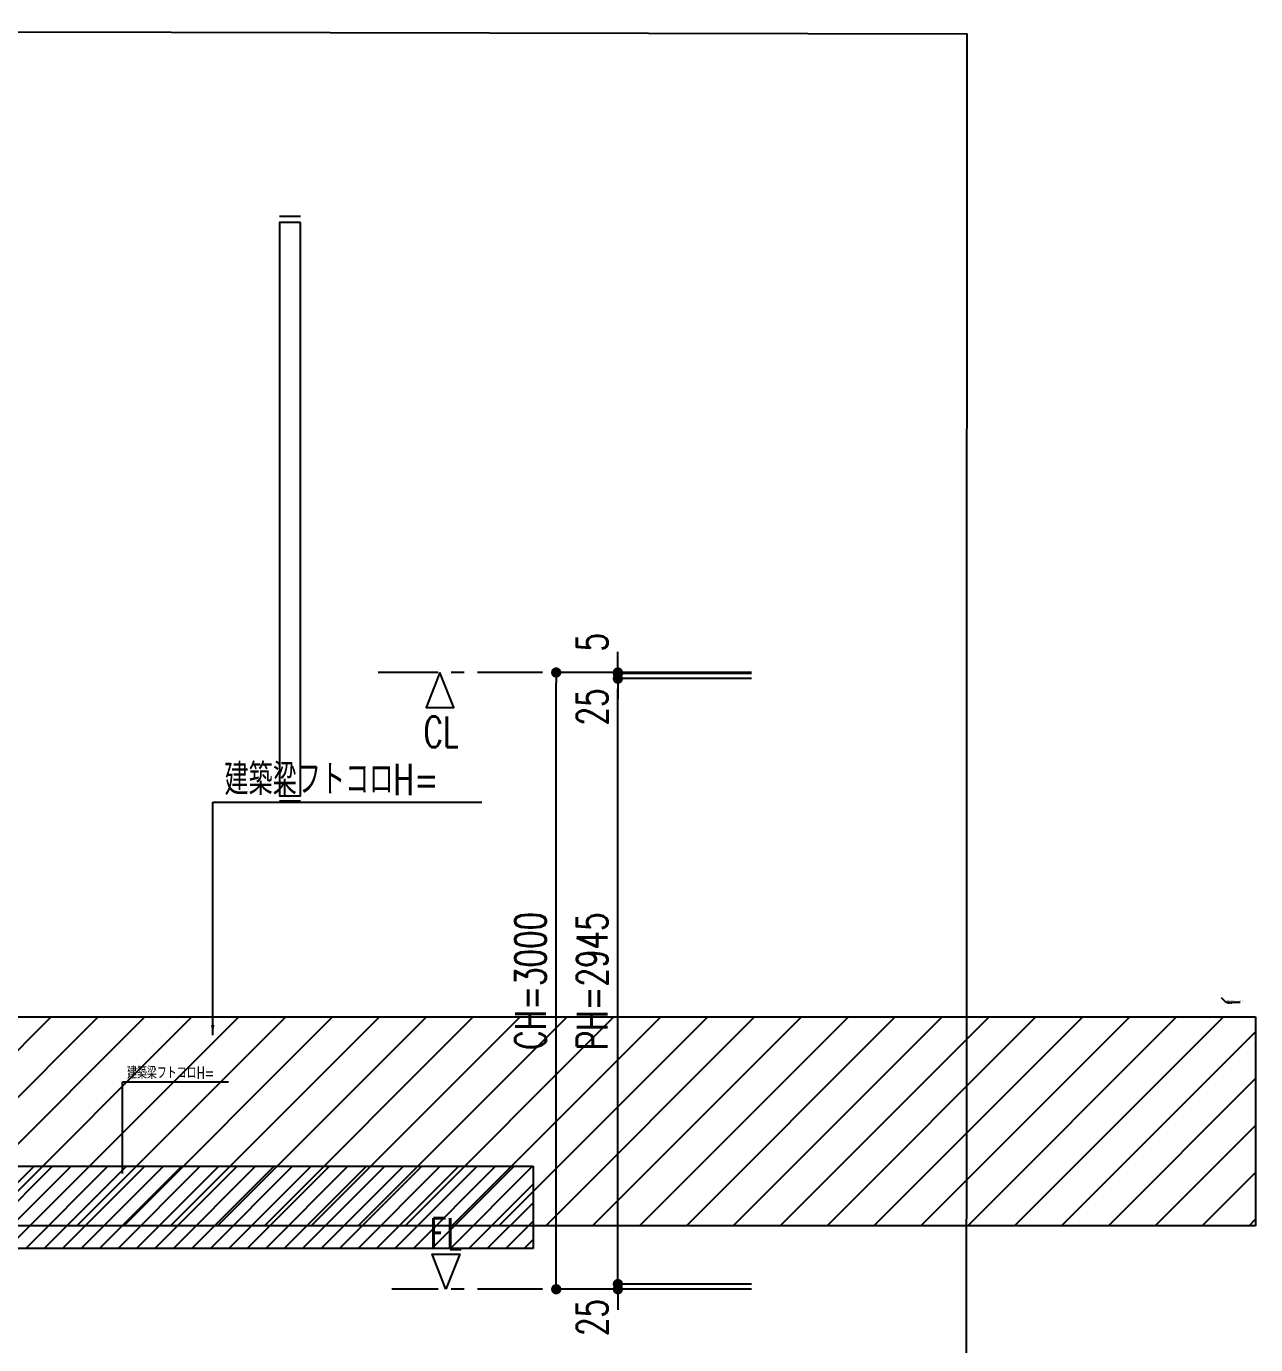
# Model space of a CAD drawing. Header units: millimetres. Extents: x -855187 to 47266, y -116283 to 213088.
# Drawn here: x -543682 to -394192, y 12551 to 172860 of the extents above; entities that cross this region are included whole.
import ezdxf
from ezdxf.enums import TextEntityAlignment as Align

# ---------------------------------------------------------------- set-up
doc = ezdxf.new("R2010")
doc.units = ezdxf.units.MM
doc.header["$LTSCALE"] = 10
doc.header["$PDMODE"] = 35
doc.header["$PDSIZE"] = 5
doc.linetypes.add('CENTER', pattern=[50.8, 31.75, -6.35, 6.35, -6.35])
doc.linetypes.add('HIDDEN', pattern=[9.525, 6.35, -3.175])
for name, color, linetype in [('_P16_文字', 3, 'Continuous'), ('_P16_製品', 4, 'Continuous'), ('_P16_製品寸法', 9, 'Continuous'), ('_吊下地', 40, 'Continuous'), ('_基準', 1, 'CENTER'), ('_文字', 3, 'Continuous'), ('_製品', 4, 'Continuous'), ('_製品寸法', 9, 'Continuous'), ('_躯体', 8, 'Continuous')]:
    doc.layers.add(name, color=color, linetype=linetype)
doc.styles.add('OKAMURA', font='simplex8.shx', dxfattribs={"width": 0.7, "bigfont": 'BIGFONT.shx'})
doc.dimstyles.new('OKAMURA-050', dxfattribs={"dimscale": 50, "dimtxt": 3, "dimasz": 1, "dimexe": 0, "dimexo": 3, "dimgap": 1, "dimtad": 1, "dimdec": 8, "dimdsep": 46, "dimtxsty": 'OKAMURA', "dimblk1": 'DOT', "dimblk2": 'DOT', "dimsah": 1, "dimcen": 0, "dimclrt": 3, "dimadec": 0, "dimazin": 0, "dimtfac": 1, "dimtdec": 8, "dimtix": 1, "dimtmove": 2, "dimatfit": 3, "dimfxl": 1, "dimtolj": 1, "dimarcsym": 0})

# ---------------------------------------------------------------- blocks, each defined once
blk = doc.blocks.new('*U126')
at = {"layer": '_P16_製品'}
blk.add_line((100, 0), (0, 0), dxfattribs=at)
blk.add_lwpolyline([(100, 2770), (0, 2770), (0, 25), (100, 25)], close=True, dxfattribs=at)
at = {"layer": '_製品'}
blk.add_line((0, 2800), (100, 2800), dxfattribs=at)
blk = doc.blocks.new('_DOT')
at = {"color": 0, "linetype": 'ByBlock'}
blk.add_line((-0.5, 0), (-1, 0), dxfattribs=at)
at = {"color": 0, "linetype": 'ByBlock', "const_width": 0.5}
blk.add_lwpolyline([(-0.25, 0, 1), (0.25, 0, 1)], format="xyb", close=True, dxfattribs=at)
blk = doc.blocks.new('*D241')
at = {"layer": '_P16_製品寸法', "color": 0, "lineweight": -2, "transparency": 16777216}
for p, q in [((-800, 75), (-800, 125)), ((-150, 25), (-800, 25)), ((-800, 0), (-800, 25)), ((-150, 0), (-800, 0)), ((-800, -50), (-800, -100))]:
    blk.add_line(p, q, dxfattribs=at)
at = {"layer": 'Defpoints', "color": 0, "transparency": 16777216}
for p in [(-800, 25), (0, 25), (0, 0)]:
    blk.add_point(p, dxfattribs=at)
at = {"layer": '_P16_製品寸法', "color": 0, "lineweight": -2, "transparency": 16777216, "xscale": 50, "yscale": 50, "zscale": 50}
for p, rotation in [((-800, 25), 270), ((-800, 0), 90)]:
    blk.add_blockref('_DOT', p, dxfattribs=dict(at, rotation=rotation))
at = {"layer": '_P16_製品寸法', "color": 3, "transparency": 16777216, "insert": (-925, -137.5), "char_height": 150, "attachment_point": 5, "rotation": 90, "style": 'OKAMURA'}
blk.add_mtext('\\A1;25', dxfattribs=at)
blk = doc.blocks.new('*D242')
at = {"layer": '_P16_製品寸法', "color": 0, "lineweight": -2, "transparency": 16777216}
for p, q in [((-150, 2970), (-800, 2970)), ((-800, 75), (-800, 2920)), ((-150, 25), (-800, 25))]:
    blk.add_line(p, q, dxfattribs=at)
at = {"layer": 'Defpoints', "color": 0, "transparency": 16777216}
for p in [(-800, 2970), (0, 2970), (0, 25)]:
    blk.add_point(p, dxfattribs=at)
at = {"layer": '_P16_製品寸法', "color": 0, "lineweight": -2, "transparency": 16777216, "xscale": 50, "yscale": 50, "zscale": 50}
for p, rotation in [((-800, 2970), 90), ((-800, 25), 270)]:
    blk.add_blockref('_DOT', p, dxfattribs=dict(at, rotation=rotation))
at = {"layer": '_P16_製品寸法', "color": 3, "transparency": 16777216, "insert": (-925, 1497.5), "char_height": 150, "attachment_point": 5, "rotation": 90, "style": 'OKAMURA'}
blk.add_mtext('\\A1;PH=2945', dxfattribs=at)
blk = doc.blocks.new('*D243')
at = {"layer": '_P16_製品寸法', "color": 0, "lineweight": -2, "transparency": 16777216}
for p, q in [((-150, 3000), (-1100, 3000)), ((-1100, 50), (-1100, 2950)), ((-150, 0), (-1100, 0))]:
    blk.add_line(p, q, dxfattribs=at)
at = {"layer": 'Defpoints', "color": 0, "transparency": 16777216}
for p in [(-1100, 3000), (0, 3000), (0, 0)]:
    blk.add_point(p, dxfattribs=at)
at = {"layer": '_P16_製品寸法', "color": 0, "lineweight": -2, "transparency": 16777216, "xscale": 50, "yscale": 50, "zscale": 50}
for p, rotation in [((-1100, 3000), 90), ((-1100, 0), 270)]:
    blk.add_blockref('_DOT', p, dxfattribs=dict(at, rotation=rotation))
at = {"layer": '_P16_製品寸法', "color": 3, "transparency": 16777216, "insert": (-1225, 1500), "char_height": 150, "attachment_point": 5, "rotation": 90, "style": 'OKAMURA'}
blk.add_mtext('\\A1;CH=3000', dxfattribs=at)
blk = doc.blocks.new('*D244')
at = {"layer": '_P16_製品寸法', "color": 0, "lineweight": -2, "transparency": 16777216}
for p, q in [((-800, 3045), (-800, 3095)), ((-150, 2995), (-800, 2995)), ((-800, 2970), (-800, 2995)), ((-150, 2970), (-800, 2970)), ((-800, 2920), (-800, 2870))]:
    blk.add_line(p, q, dxfattribs=at)
at = {"layer": 'Defpoints', "color": 0, "transparency": 16777216}
for p in [(-800, 2995), (0, 2995), (0, 2970)]:
    blk.add_point(p, dxfattribs=at)
at = {"layer": '_P16_製品寸法', "color": 0, "lineweight": -2, "transparency": 16777216, "xscale": 50, "yscale": 50, "zscale": 50}
for p, rotation in [((-800, 2995), 270), ((-800, 2970), 90)]:
    blk.add_blockref('_DOT', p, dxfattribs=dict(at, rotation=rotation))
at = {"layer": '_P16_製品寸法', "color": 3, "transparency": 16777216, "insert": (-925, 2832.5), "char_height": 150, "attachment_point": 5, "rotation": 90, "style": 'OKAMURA'}
blk.add_mtext('\\A1;25', dxfattribs=at)
blk = doc.blocks.new('*D245')
at = {"layer": '_P16_製品寸法', "color": 0, "lineweight": -2, "transparency": 16777216}
for p, q in [((-800, 3050), (-800, 3100)), ((-150, 3000), (-800, 3000)), ((-800, 2995), (-800, 3000)), ((-150, 2995), (-800, 2995)), ((-800, 2945), (-800, 2895))]:
    blk.add_line(p, q, dxfattribs=at)
at = {"layer": 'Defpoints', "color": 0, "transparency": 16777216}
for p in [(-800, 3000), (0, 3000), (0, 2995)]:
    blk.add_point(p, dxfattribs=at)
at = {"layer": '_P16_製品寸法', "color": 0, "lineweight": -2, "transparency": 16777216, "xscale": 50, "yscale": 50, "zscale": 50}
for p, rotation in [((-800, 3000), 270), ((-800, 2995), 90)]:
    blk.add_blockref('_DOT', p, dxfattribs=dict(at, rotation=rotation))
at = {"layer": '_P16_製品寸法', "color": 3, "transparency": 16777216, "insert": (-925, 3147.5), "char_height": 150, "attachment_point": 5, "rotation": 90, "style": 'OKAMURA'}
blk.add_mtext('\\A1;5', dxfattribs=at)
blk = doc.blocks.new('P16_BASE_FV_01')
at = {"layer": '_吊下地'}
for p, q in [((-29.5, -21.4), (-29.5, 18.6)), ((-4.6, 10), (-10.9, 1)), ((-10.9, 1), (-6.3, -9)), ((6.3, 9), (-4.6, 10)), ((6.3, 9), (10.9, -0.9)), ((4.7, -9.9), (-6.3, -9)), ((10.9, -0.9), (4.7, -9.9))]:
    blk.add_line(p, q, dxfattribs=at)
at = {"layer": '_吊下地', "color": 6, "linetype": 'HIDDEN'}
blk.add_circle((0, 0), 12, dxfattribs=at)
at = {"layer": '_吊下地'}
for radius in [9.5, 7, 6]:
    blk.add_circle((0, 0), radius, dxfattribs=at)
at = {"layer": '_基準'}
for p, q in [((13, -10.9), (-13, 10.9)), ((10.9, 13), (-10.9, -13))]:
    blk.add_line(p, q, dxfattribs=at)
blk = doc.blocks.new('P16_BASE_FV_02')
at = {"layer": '_吊下地'}
for p, q in [((-4.6, 10), (-10.9, 1)), ((-10.9, 1), (-6.3, -9)), ((6.3, 9), (-4.6, 10)), ((6.3, 9), (10.9, -0.9)), ((29.5, -21.4), (29.5, 18.6)), ((4.7, -9.9), (-6.3, -9)), ((10.9, -0.9), (4.7, -9.9))]:
    blk.add_line(p, q, dxfattribs=at)
at = {"layer": '_吊下地', "color": 6, "linetype": 'HIDDEN'}
blk.add_circle((0, 0), 12, dxfattribs=at)
at = {"layer": '_吊下地'}
for radius in [9.5, 7, 6]:
    blk.add_circle((0, 0), radius, dxfattribs=at)
at = {"layer": '_基準'}
for p, q in [((13, -10.9), (-13, 10.9)), ((10.9, 13), (-10.9, -13))]:
    blk.add_line(p, q, dxfattribs=at)
blk = doc.blocks.new('P_WALL')
at = {"layer": '_躯体'}
for p, q in [((0, 63.2), (-95.4, -43.6)), ((0, 0), (-95.4, -106.8))]:
    blk.add_line(p, q, dxfattribs=at)
blk = doc.blocks.new('P18FVBASE03')
at = {"layer": '_吊下地'}
for p, q in [((-20, 0), (30, 0)), ((-20, -1), (-20, 0)), ((-8.2, 45.4), (-2.8, 45.9)), ((-8.2, 45.4), (-7.9, 42.9)), ((-7.9, 42.9), (-2.5, 43.4)), ((-7.7, 40.6), (-2.3, 41.2)), ((-7.7, 40.6), (-7.5, 38.4)), ((-7.5, 38.4), (-2.1, 38.9)), ((-7.2, 36.1), (-1.9, 36.7)), ((-7.2, 36.1), (-7, 33.9)), ((-7, 33.9), (-1.6, 34.4)), ((-6.8, 31.7), (-1.4, 32.2)), ((-6.8, 31.7), (-6.6, 29.4)), ((-6.6, 29.4), (-1.2, 30)), ((-6.3, 27.2), (-1, 27.7)), ((-6.3, 27.2), (-6, 23.7)), ((-6, 23.7), (-6, 2)), ((-0.6, 24), (-2.8, 45.9)), ((-0.6, 24), (0.6, 24)), ((0.3, 50.5), (-0.2, 50.5)), ((0, 57.5), (0, -29.5)), ((0.6, 24), (2.8, 45.9)), ((6.3, 27.2), (1, 27.7)), ((6.6, 29.4), (1.2, 30)), ((6.8, 31.7), (1.4, 32.2)), ((7, 33.9), (1.6, 34.4)), ((7.2, 36.1), (1.9, 36.7)), ((7.5, 38.4), (2.1, 38.9)), ((7.7, 40.6), (2.3, 41.2)), ((7.9, 42.9), (2.5, 43.4)), ((8.2, 45.4), (2.8, 45.9)), ((6.3, 27.2), (6, 23.7)), ((6, 23.7), (6, 2)), ((6.8, 31.7), (6.6, 29.4)), ((7.2, 36.1), (7, 33.9)), ((7.7, 40.6), (7.5, 38.4)), ((8.2, 45.4), (7.9, 42.9)), ((30, -50), (30, 0)), ((19.5, -4), (-17, -4)), ((12.5, -4), (-12.5, -4)), ((-12.5, -5.6), (-12.5, -4)), ((12.5, -5.6), (-12.5, -5.6)), ((-11, -14.4), (-11, -5.6)), ((11, -5.6), (-11, -5.6)), ((-9, -15.6), (-11, -14.4)), ((9, -15.6), (-9, -15.6)), ((-6, -15.6), (-6, -22.5)), ((-6, -22.5), (-4.7, -24)), ((6, -22.5), (-6, -22.5)), ((-5.5, -14.4), (-5.5, -5.6)), ((-4.7, -24), (4.7, -24)), ((-3.8, -24.5), (-3.8, -25.9)), ((-3.8, -25.9), (3.8, -25.9)), ((3.2, -24), (-3.2, -24)), ((2.6, -27.5), (-2.6, -27.5)), ((3.8, -24.5), (3.8, -25.9)), ((6, -22.5), (4.7, -24)), ((5.5, -14.4), (5.5, -5.6)), ((6, -15.6), (6, -22.5)), ((9, -15.6), (11, -14.4)), ((11, -14.4), (11, -5.6)), ((12.5, -5.6), (12.5, -4)), ((16.4, -38.8), (16.4, -21.1)), ((18.1, -18.2), (26, -18.2)), ((18.1, -24.1), (26, -24.1)), ((18.1, -35.9), (26, -35.9)), ((18.1, -41.8), (26, -41.8)), ((26, -10.5), (26, -47)), ((26, -41.8), (26, -18.2)), ((29, -50), (30, -50)), ((30, -7), (70, -7)), ((35, -14.9), (37.4, -14.9)), ((35, -14.9), (35, -45.1)), ((35, -45.1), (37.4, -45.1)), ((37.4, -14.9), (37.4, -45.1)), ((45.3, -18.2), (37.4, -18.2)), ((45.3, -24.1), (37.4, -24.1)), ((45.3, -35.9), (37.4, -35.9)), ((45.3, -41.8), (37.4, -41.8)), ((47, -38.8), (47, -21.1)), ((56.5, -24), (47, -24)), ((58, -25.5), (47, -25.5)), ((47, -34.5), (58, -34.5)), ((56.5, -36), (47, -36)), ((58, -25.5), (56.5, -24)), ((56.5, -36), (56.5, -24)), ((56.5, -36), (58, -34.5)), ((58, -25.5), (58, -34.5))]:
    blk.add_line(p, q, dxfattribs=at)
at = {"layer": '_吊下地', "color": 6, "linetype": 'HIDDEN'}
for p, q in [((-6, -1.5), (-6, 2)), ((-2.5, -24), (-2.5, 42.3)), ((2.5, -24), (2.5, 42.3)), ((6, -1.5), (6, 2)), ((-5.3, -4), (-6, -1.5)), ((-6, -1.5), (6, -1.5)), ((-5.3, -4), (-6, -4.4)), ((-6, -4.4), (-6, -15.6)), ((-6, -4.4), (6, -4.4)), ((5.3, -4), (-5.3, -4)), ((-5.1, -4.4), (-5.3, -4)), ((-5.1, -15.6), (-5.1, -4.4)), ((-5.1, -23.6), (-5.1, -15.6)), ((5, -4.4), (5.3, -4)), ((5, -15.6), (5, -4.4)), ((5, -23.6), (5, -15.6)), ((5.3, -4), (6, -1.5)), ((5.3, -4), (6, -4.4)), ((6, -4.4), (6, -15.6))]:
    blk.add_line(p, q, dxfattribs=at)
at = {"layer": '_吊下地'}
for centre, radius, start, end in [((-10.6, 41.5), 3, 343.69496, 27.74358), ((-10.1, 37), 3, 343.69496, 27.74358), ((-9.7, 32.5), 3, 343.69496, 27.74358), ((-9.2, 28), 3, 343.69496, 27.74358), ((13.5, 42.3), 16, 149.24648, 178.00848), ((13.5, 42.3), 16, 178.00848, 180), ((-13.5, 42.3), 16, 1.99152, 30.75352), ((-13.5, 42.3), 16, 0, 1.99152), ((9.2, 28), 3, 152.25642, 196.30504), ((9.7, 32.5), 3, 152.25642, 196.30504), ((10.1, 37), 3, 152.25642, 196.30504), ((10.6, 41.5), 3, 152.25642, 196.30504), ((-17, -1), 3, 180, 270), ((-8.2, -11.7), 3.88, 270.03569, 315.0441), ((0, -1.8), 13.8, 246.5734, 293.4266), ((-3.2, -24.5), 0.5, 90, 180), ((0, -24.5), 4, 200.36413, 228.59038), ((0, -24.5), 4, 311.40962, 339.63587), ((3.2, -24.5), 0.5, 0, 90), ((8.2, -11.7), 3.88, 224.9559, 269.96431), ((19.8, -21.1), 3.4, 120.17308, 240.18278), ((27.4, -30), 11, 147.79349, 212.20649), ((19.8, -38.8), 3.4, 119.99517, 240.00487), ((19.5, -10.5), 6.5, 0, 90), ((29, -47), 3, 180, 270), ((43.6, -21.1), 3.4, 299.81722, 59.82692), ((36, -30), 11, 327.79351, 32.20651), ((43.6, -38.8), 3.4, 299.99513, 60.00483)]:
    blk.add_arc(centre, radius, start, end, dxfattribs=at)
at = {"layer": '_吊下地', "color": 1}
for p in [(0, 0), (30, 0), (26, -30), (35, -30)]:
    blk.add_point(p, dxfattribs=at)
at = {"layer": '_基準'}
for p, q in [((0, 70), (0, -70)), ((10.4, -30), (62.7, -30))]:
    blk.add_line(p, q, dxfattribs=at)
blk = doc.blocks.new('FVBASE04')
at = {"layer": '_吊下地'}
for p, q in [((-4.5, 140), (-6, 138.5)), ((-6, 138.5), (-6, 125.2)), ((6, 138.5), (-6, 138.5)), ((-4.5, 140), (-4.5, 125.2)), ((-4.5, 140), (4.5, 140)), ((4.5, 125.2), (4.5, 140)), ((6, 138.5), (4.5, 140)), ((6, 138.5), (6, 125.2)), ((24, 112.5), (24, 145.5)), ((30, 150), (28.5, 150)), ((30, 100), (30, 150)), ((-20, 101.5), (-20, 100)), ((-20, 100), (30, 100)), ((17.5, 106), (-15.5, 106)), ((-15.1, 100), (15.1, 100)), ((-15.1, 97.6), (-15.1, 100)), ((-11.8, 97.6), (-15.1, 97.6)), ((-11.8, 123.5), (-11.8, 115.6)), ((11.8, 115.6), (-11.8, 115.6)), ((-11.8, 113.9), (-11.8, 106)), ((11.8, 106), (-11.8, 106)), ((-11.8, 89.7), (-11.8, 97.6)), ((11.8, 97.6), (-11.8, 97.6)), ((8.8, 125.2), (-8.9, 125.2)), ((8.8, 115.6), (-8.9, 115.6)), ((8.8, 88), (-8.9, 88)), ((-6, 18), (-6, 88)), ((-5.9, 123.5), (-5.9, 115.6)), ((-5.9, 113.9), (-5.9, 106)), ((-5.9, 89.7), (-5.9, 97.6)), ((-4.5, 18), (-4.5, 88)), ((4.5, 88), (4.5, 18)), ((5.9, 123.5), (5.9, 115.6)), ((5.9, 113.9), (5.9, 106)), ((5.9, 89.7), (5.9, 97.6)), ((6, 18), (6, 88)), ((11.8, 123.5), (11.8, 115.6)), ((11.8, 113.9), (11.8, 106)), ((11.8, 89.7), (11.8, 97.6)), ((11.8, 97.6), (15.1, 97.6)), ((15.1, 97.6), (15.1, 100)), ((70, 100), (30, 100)), ((35, 65), (32.5, 65)), ((35, 65), (35, 0)), ((-30, 0), (-30, 2.5)), ((35, 0), (-30, 0)), ((22.5, 6), (-26.5, 6)), ((-15.1, 8.4), (15.1, 8.4)), ((-15.1, 6), (-15.1, 8.4)), ((15.1, 6), (-15.1, 6)), ((-11.8, 16.3), (-11.8, 8.4)), ((11.8, 8.4), (-11.8, 8.4)), ((8.8, 18), (-8.9, 18)), ((-5.9, 16.3), (-5.9, 8.4)), ((5.9, 16.3), (5.9, 8.4)), ((11.8, 16.3), (11.8, 8.4)), ((15.1, 6), (15.1, 8.4)), ((29, 12.5), (29, 61.5)), ((-11.8, -7.9), (-11.8, 0)), ((8.8, -9.6), (-8.9, -9.6)), ((-5.9, -7.9), (-5.9, 0)), ((5.9, -7.9), (5.9, 0)), ((11.8, -7.9), (11.8, 0))]:
    blk.add_line(p, q, dxfattribs=at)
for centre, radius, start, end in [((28.5, 145.5), 4.5, 90, 180), ((32.7, 145), 5.67, 118.07249, 241.92751), ((32.7, 135), 5.67, 118.07249, 241.92751), ((32.7, 125), 5.67, 118.07249, 241.92751), ((-15.5, 101.5), 4.5, 90, 180), ((-8.9, 121.8), 3.4, 29.81722, 149.82692), ((-8.9, 112.2), 3.4, 29.81722, 149.82692), ((-8.9, 91.4), 3.4, 210.17308, 330.18278), ((0, 114.2), 11, 57.79351, 122.20651), ((0, 104.6), 11, 57.79351, 122.20651), ((0, 99), 11, 237.79349, 302.20649), ((8.8, 121.8), 3.4, 29.99513, 150.00483), ((8.8, 112.2), 3.4, 29.99513, 150.00483), ((8.8, 91.4), 3.4, 209.99517, 330.00487), ((17.5, 112.5), 6.5, 270, 0), ((32.7, 115), 5.67, 118.07249, 241.92751), ((32.7, 105), 5.67, 118.07249, 241.92751), ((32.5, 61.5), 3.5, 90, 180), ((-26.5, 2.5), 3.5, 90, 180), ((-8.9, 14.6), 3.4, 29.81722, 149.82692), ((0, 7), 11, 57.79351, 122.20651), ((8.8, 14.6), 3.4, 29.99513, 150.00483), ((22.5, 12.5), 6.5, 270, 0), ((-8.9, -6.2), 3.4, 210.17308, 330.18278), ((0, 1.4), 11, 237.79349, 302.20649), ((8.8, -6.2), 3.4, 209.99517, 330.00487)]:
    blk.add_arc(centre, radius, start, end, dxfattribs=at)
at = {"layer": '_吊下地', "color": 1}
for p in [(0, 97.6), (30, 100), (0, 0), (35, 0)]:
    blk.add_point(p, dxfattribs=at)
at = {"layer": '_基準'}
blk.add_line((0, 157.6), (0, -20), dxfattribs=at)
blk = doc.blocks.new('*U240')
at = {"layer": '_P16_文字'}
for points in [[(-1665.91, 3000), (-1733.29, 2830), (-1598.54, 2830)], [(-1636.33, 0), (-1703.7, 170), (-1568.95, 170)]]:
    blk.add_lwpolyline(points, close=True, dxfattribs=at)
at = {"layer": '_P16_製品寸法', "color": 1, "linetype": 'CENTER'}
blk.add_line((-150, 0), (-1900, 0), dxfattribs=at)
at = {"layer": '_基準'}
blk.add_line((-150, 3000), (-1965.91, 3000), dxfattribs=at)
at = {"layer": '_P16_文字', "lineweight": 13, "style": 'OKAMURA', "width": 0.7}
blk.add_text('CL', height=150, dxfattribs=at).set_placement((-1745.26, 2636.22))
blk.add_text('FL', height=150, dxfattribs=at).set_placement((-1636.33, 270), align=Align.MIDDLE)
at = {"layer": '_P16_製品寸法'}
for base, p1, p2, picture, middle in [((-800, 3000), (0, 2995), (0, 3000), '*D245', (-925, 3147.5)), ((-800, 2995), (0, 2970), (0, 2995), '*D244', (-925, 2832.5)), ((-800, 25), (0, 0), (0, 25), '*D241', (-925, -137.5))]:
    dim = blk.add_linear_dim(base=base, p1=p1, p2=p2, angle=90, dimstyle='OKAMURA-050', override={"dimtad": 1, "dimdec": 1}, dxfattribs=at)
    dim.commit()
    dim.dimension.update_dxf_attribs({"geometry": picture, "text_midpoint": middle, "dimtype": 160})
for base, p1, p2, text, picture, middle in [((-1100, 3000), (0, 0), (0, 3000), 'CH=<>', '*D243', (-1225, 1500)), ((-800, 2970), (0, 25), (0, 2970), 'PH=<>', '*D242', (-925, 1497.5))]:
    dim = blk.add_linear_dim(base=base, p1=p1, p2=p2, angle=90, text=text, dimstyle='OKAMURA-050', override={"dimtad": 1, "dimdec": 1}, dxfattribs=at)
    dim.commit()
    dim.dimension.update_dxf_attribs({"geometry": picture, "text_midpoint": middle})
blk = doc.blocks.new('*U300')
at = {"layer": '_躯体'}
h = blk.add_hatch(dxfattribs=at)
h.set_pattern_fill('ANSI31', color=256, scale=50)
h.paths.add_polyline_path([(0, -1000), (10000, -1000), (10000, 0), (0, 0)])
at = {"layer": '_吊下地'}
for p, q in [((30, 550), (30, 100)), ((35, 550), (35, 100)), ((70, 550), (70, 100)), ((-29.5, 18.6), (712.1, 18.6)), ((-29.5, 13.6), (712.1, 13.6)), ((-29.5, -21.4), (712.1, -21.4))]:
    blk.add_line(p, q, dxfattribs=at)
at = {"layer": '_躯体'}
for p, q in [((0, 0), (10000, 0)), ((0, -1000), (0, 0)), ((10000, 0), (10000, -1000)), ((10000, -1000), (0, -1000))]:
    blk.add_line(p, q, dxfattribs=at)
at = {"layer": '_吊下地'}
for name, p in [('P18FVBASE03', (0, 557)), ('FVBASE04', (0, 0)), ('P16_BASE_FV_01', (0, 0)), ('P16_BASE_FV_02', (682.7, 0))]:
    blk.add_blockref(name, p, dxfattribs=at)
at = {"layer": '_躯体'}
for p in [(0, 1500), (0, 450)]:
    blk.add_blockref('P_WALL', p, dxfattribs=at)
at = {"layer": '_P16_文字', "insert": (5063, 1212.5), "char_height": 150, "attachment_point": 1, "style": 'OKAMURA'}
blk.add_mtext_dynamic_manual_height_columns('建築梁フトコロH=', width=1114.89, gutter_width=37.5, heights=[0], dxfattribs=at)
at = {"layer": '_P16_文字'}
blk.add_leader([(5006.9, -87.7), (5006.9, 1028.4), (6295, 1028.4)], dimstyle='OKAMURA-050', override={"dimgap": 1, "dimtad": 0}, dxfattribs=at)
blk = doc.blocks.new('*U256')
at = {"layer": '_文字', "style": 'OKAMURA', "width": 0.7}
for s, p in [('緩衝材（エプトシーラー黒色）', (608, -542)), ('□45x15', (608, -733))]:
    blk.add_text(s, height=150, dxfattribs=at).set_placement(p)
at = {"layer": '_製品寸法'}
blk.add_leader([(0, 0), (586, -563), (2309, -563)], dimstyle='OKAMURA-050', override={"dimgap": 1, "dimtad": 0}, dxfattribs=at)

msp = doc.modelspace()

# ---------------------------------------------------------------- linework, layer by layer
at = {"layer": '_P16_製品寸法'}
msp.add_lwpolyline([(-429423, -116283), (-855187, -115392), (-855090, 172860), (-429327, 171970)], close=True, dxfattribs=at)

# ---------------------------------------------------------------- block references
for name, p, xscale, yscale, zscale in [('*U126', (-512890, 78652), 25.4, 25.4, 25.4), ('*U240', (-451747, 19288), 25, 25, 25)]:
    msp.add_blockref(name, p, dxfattribs=dict(xscale=xscale, yscale=yscale, zscale=zscale))
at = {"layer": '_吊下地', "xscale": 10, "yscale": 10, "zscale": 10}
msp.add_blockref('*U300', (-582066, 34243), dxfattribs=at)
at = {"layer": '_文字'}
msp.add_blockref('*U256', (-398385, 54758), dxfattribs=at)
at = {"layer": '_躯体', "xscale": 25.4, "yscale": 25.4, "zscale": 25.4}
msp.add_blockref('*U300', (-648192, 52396), dxfattribs=at)

doc.saveas('drawing.dxf')
